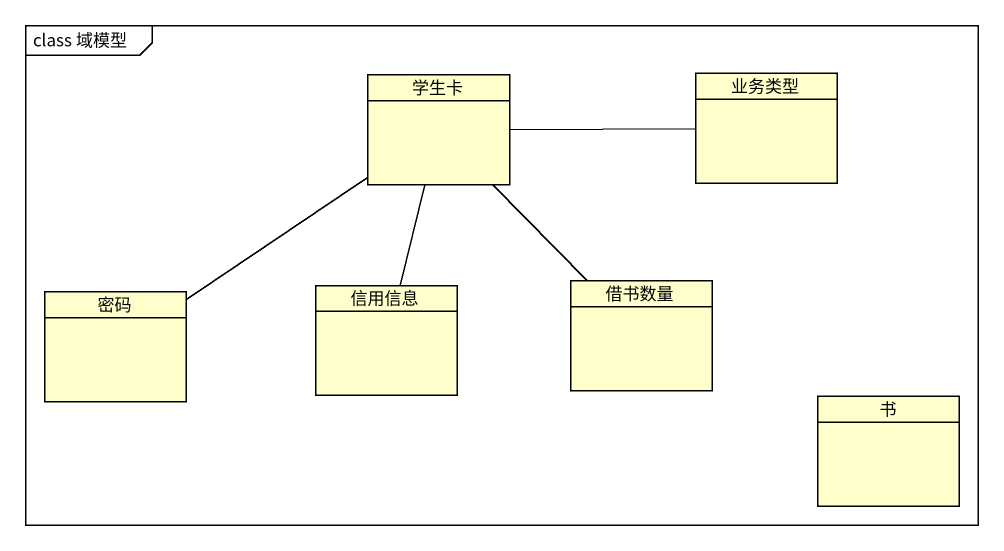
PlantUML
@startuml
mainframe class 域模型
hide circle
hide empty members
class 学生卡
class 业务类型
class 密码
class 信用信息
class 借书数量
class 书
学生卡 -right- 业务类型
学生卡 -- 密码
学生卡 -- 信用信息
学生卡 -- 借书数量
@enduml
